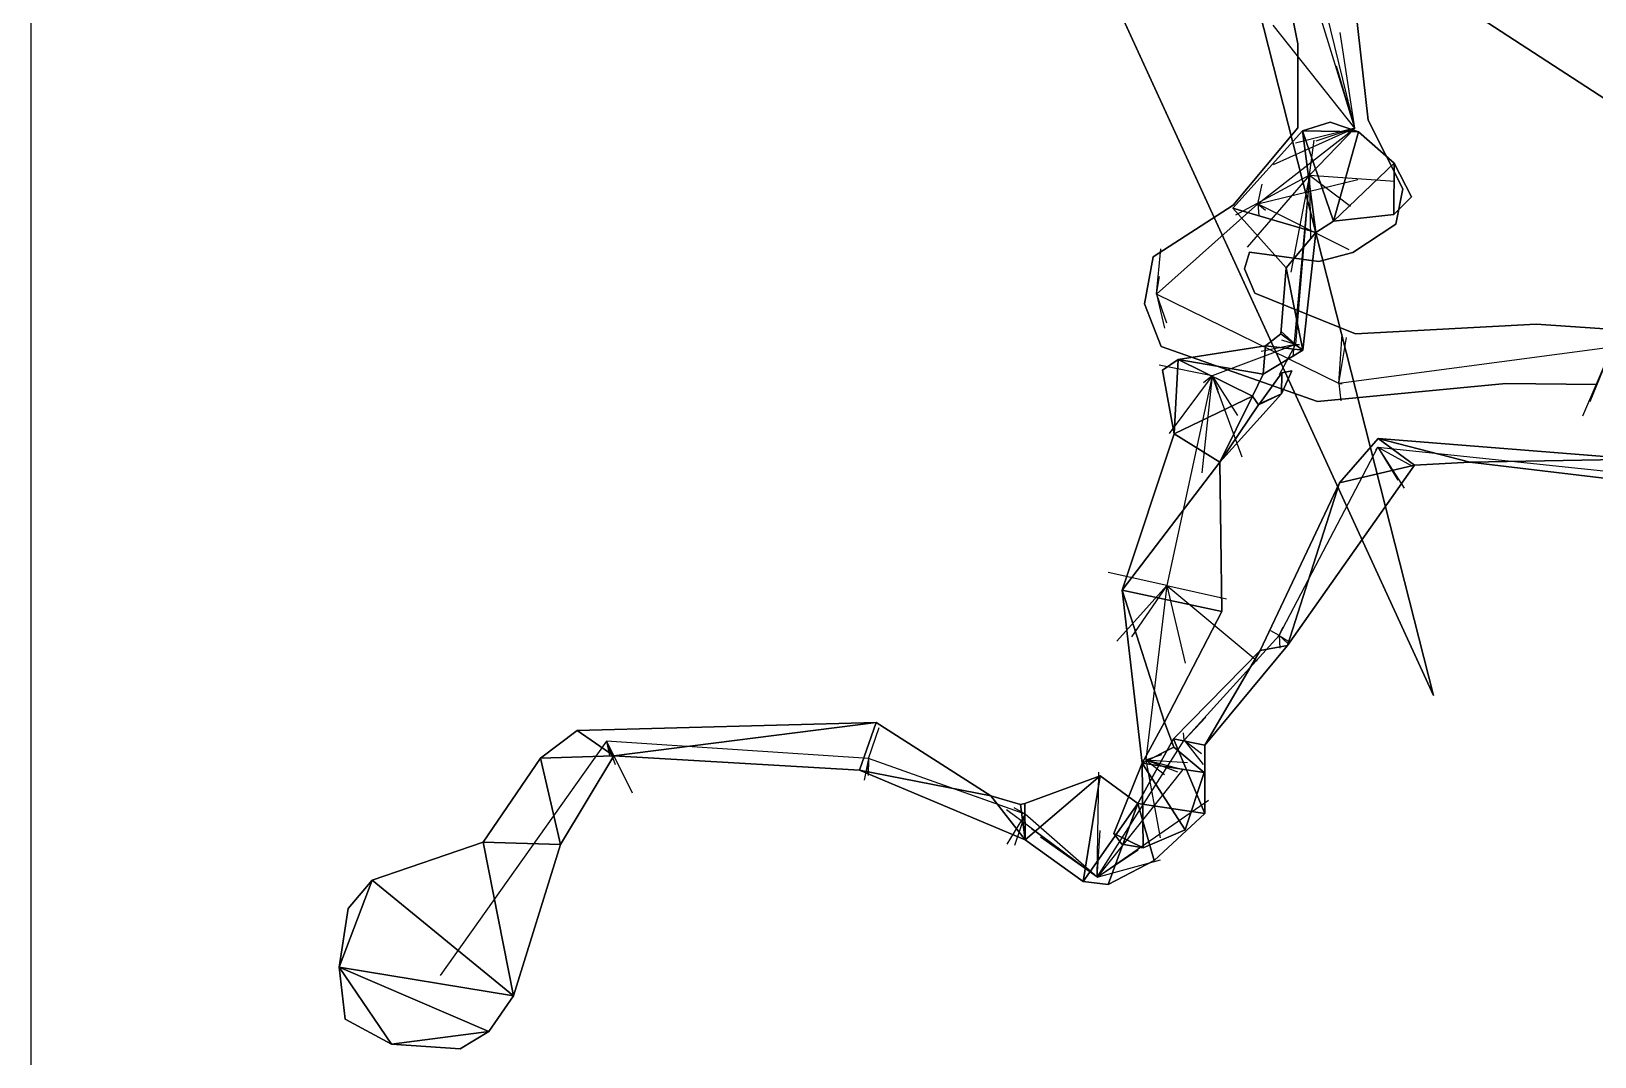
# Model space of a CAD drawing. Extents: x 271818 to 271947, y 5067178 to 5068401.
# Drawn here: x 271818.41 to 271844.48, y 5067235.43 to 5067252.54 of the extents above; entities that cross this region are included whole.
import ezdxf

# ---------------------------------------------------------------- set-up
doc = ezdxf.new("R2010")
doc.units = 0
for name, color, linetype in [('BBOX', 1, 'CONTINUOUS'), ('CENTERLINE', 4, 'CONTINUOUS'), ('WALLS', 7, 'CONTINUOUS')]:
    doc.layers.add(name, color=color, linetype=linetype)

msp = doc.modelspace()

# ---------------------------------------------------------------- linework, layer by layer
at = {"layer": 'BBOX'}
for p, q in [((271818.41, 5067178.317, 752.271), (271818.41, 5068401.154, 752.271)), ((271818.41, 5067178.317, 1036), (271818.41, 5068401.154, 1036))]:
    msp.add_line(p, q, dxfattribs=at)
at = {"layer": 'CENTERLINE'}
for p, q in [((271840.481, 5067250.922, 804.059), (271839.559, 5067253.922, 805.842)), ((271838.866, 5067249.658, 803.431), (271840.481, 5067250.922, 804.059)), ((271840.481, 5067250.922, 804.059), (271839.726, 5067250.135, 798.964)), ((271839.726, 5067250.135, 798.964), (271839.494, 5067247.314, 798.645)), ((271837.175, 5067248.151, 802.692), (271838.866, 5067249.658, 803.431)), ((271840.219, 5067246.659, 801.946), (271837.175, 5067248.151, 802.692)), ((271839.494, 5067247.314, 798.645), (271838.104, 5067246.789, 796.526)), ((271844.777, 5067247.266, 801.899), (271840.219, 5067246.659, 801.946)), ((271838.104, 5067246.789, 796.526), (271837.347, 5067243.293, 794.787)), ((271839.222, 5067242.456, 789.306), (271840.869, 5067245.597, 787.58)), ((271840.869, 5067245.597, 787.58), (271845.343, 5067245.132, 787.193)), ((271837.347, 5067243.293, 794.787), (271836.997, 5067240.385, 792.894)), ((271837.636, 5067240.714, 790.075), (271839.222, 5067242.456, 789.306)), ((271828.004, 5067240.695, 791.13), (271825.228, 5067236.79, 792.157)), ((271832.373, 5067240.404, 791.567), (271828.004, 5067240.695, 791.13)), ((271836.188, 5067238.429, 789.956), (271837.636, 5067240.714, 790.075)), ((271834.987, 5067239.477, 790.793), (271832.373, 5067240.404, 791.567)), ((271837.617, 5067240.225, 793.009), (271836.188, 5067238.429, 789.956)), ((271836.997, 5067240.385, 792.894), (271837.617, 5067240.225, 793.009)), ((271836.188, 5067238.429, 789.956), (271834.987, 5067239.477, 790.793))]:
    msp.add_line(p, q, dxfattribs=at)
at = {"layer": 'SPLAY_SHOTS'}
for p, q in [((271840.481, 5067250.922, 804.059), (271839.524, 5067254.852, 806.912)), ((271840.481, 5067250.922, 804.059), (271839.124, 5067252.635, 804.316)), ((271840.481, 5067250.922, 804.059), (271840.238, 5067252.515, 804.228)), ((271840.481, 5067250.922, 804.059), (271840.177, 5067251.956, 802.386)), ((271840.481, 5067250.922, 804.059), (271839.123, 5067250.31, 798.9)), ((271840.481, 5067250.922, 804.059), (271839.492, 5067250.669, 803.507)), ((271840.481, 5067250.922, 804.059), (271839.831, 5067250.7, 803.996)), ((271839.726, 5067250.135, 798.964), (271839.807, 5067250.718, 803.496)), ((271839.726, 5067250.135, 798.964), (271838.493, 5067249.469, 799.249)), ((271839.726, 5067250.135, 798.964), (271838.69, 5067248.935, 799.086)), ((271839.726, 5067250.135, 798.964), (271839.417, 5067248.515, 798.955)), ((271839.726, 5067250.135, 798.964), (271839.45, 5067247.107, 798.623)), ((271839.726, 5067250.135, 798.964), (271839.743, 5067249.066, 798.938)), ((271839.726, 5067250.135, 798.964), (271840.409, 5067249.617, 799.113)), ((271839.726, 5067250.135, 798.964), (271841.15, 5067250.033, 799.157)), ((271838.866, 5067249.658, 803.431), (271840.531, 5067250.063, 804.1)), ((271838.866, 5067249.658, 803.431), (271838.936, 5067249.988, 803.728)), ((271838.866, 5067249.658, 803.431), (271838.883, 5067249.464, 802.583)), ((271838.866, 5067249.658, 803.431), (271838.991, 5067249.551, 803.763)), ((271838.866, 5067249.658, 803.431), (271840.383, 5067248.897, 803.764)), ((271837.175, 5067248.151, 802.692), (271837.249, 5067248.906, 803.772)), ((271837.175, 5067248.151, 802.692), (271837.226, 5067248.447, 802.701)), ((271837.175, 5067248.151, 802.692), (271837.311, 5067247.586, 802.284)), ((271837.175, 5067248.151, 802.692), (271837.34, 5067247.672, 801.638)), ((271839.494, 5067247.314, 798.645), (271839.25, 5067247.534, 798.613)), ((271839.494, 5067247.314, 798.645), (271838.919, 5067247.192, 798.481)), ((271839.494, 5067247.314, 798.645), (271839.22, 5067246.806, 798.393)), ((271839.494, 5067247.314, 798.645), (271839.266, 5067247.382, 799.586)), ((271839.494, 5067247.314, 798.645), (271839.561, 5067247.31, 797.708)), ((271840.219, 5067246.659, 801.946), (271840.271, 5067247.485, 802.01)), ((271840.219, 5067246.659, 801.946), (271840.343, 5067247.426, 801.627)), ((271844.777, 5067247.266, 801.899), (271844.282, 5067246.118, 801.927)), ((271844.777, 5067247.266, 801.899), (271844.402, 5067246.357, 801.405)), ((271838.104, 5067246.789, 796.526), (271837.221, 5067246.964, 796.799)), ((271838.104, 5067246.789, 796.526), (271837.389, 5067245.827, 796.755)), ((271838.104, 5067246.789, 796.526), (271837.933, 5067245.17, 796.723)), ((271838.104, 5067246.789, 796.526), (271837.96, 5067246.674, 797.702)), ((271838.104, 5067246.789, 796.526), (271838.528, 5067246.127, 796.448)), ((271838.104, 5067246.789, 796.526), (271838.598, 5067245.437, 795.445)), ((271838.104, 5067246.789, 796.526), (271838.206, 5067246.505, 797.594)), ((271838.104, 5067246.789, 796.526), (271838.196, 5067246.554, 798.973)), ((271840.219, 5067246.659, 801.946), (271840.272, 5067246.66, 801.56)), ((271840.219, 5067246.659, 801.946), (271840.25, 5067246.37, 801.946)), ((271840.869, 5067245.597, 787.58), (271840.828, 5067245.552, 786.953)), ((271840.869, 5067245.597, 787.58), (271841.433, 5067245.29, 787.929)), ((271840.869, 5067245.597, 787.58), (271841.306, 5067244.915, 789.109)), ((271840.869, 5067245.597, 787.58), (271841.202, 5067245.051, 787.605)), ((271837.347, 5067243.293, 794.787), (271836.371, 5067243.506, 795.416)), ((271837.347, 5067243.293, 794.787), (271836.513, 5067242.361, 795.177)), ((271837.347, 5067243.293, 794.787), (271836.756, 5067242.438, 793.467)), ((271837.347, 5067243.293, 794.787), (271838.857, 5067242.034, 793.446)), ((271837.347, 5067243.293, 794.787), (271837.651, 5067241.996, 794.93)), ((271837.347, 5067243.293, 794.787), (271838.342, 5067243.07, 794.757)), ((271839.222, 5067242.456, 789.306), (271839.29, 5067242.604, 789.966)), ((271839.222, 5067242.456, 789.306), (271839.081, 5067242.534, 789.873)), ((271839.222, 5067242.456, 789.306), (271839.385, 5067242.36, 789.322)), ((271839.222, 5067242.456, 789.306), (271839.365, 5067242.327, 790)), ((271839.222, 5067242.456, 789.306), (271839.233, 5067242.244, 788.452)), ((271837.636, 5067240.714, 790.075), (271837.998, 5067241.097, 790.19)), ((271832.373, 5067240.404, 791.567), (271832.55, 5067240.922, 791.45)), ((271837.636, 5067240.714, 790.075), (271837.625, 5067240.834, 790.734)), ((271828.004, 5067240.695, 791.13), (271828.057, 5067240.443, 790.533)), ((271828.004, 5067240.695, 791.13), (271828.148, 5067240.304, 791.022)), ((271828.004, 5067240.695, 791.13), (271828.052, 5067240.45, 791.643)), ((271828.004, 5067240.695, 791.13), (271828.432, 5067239.832, 791.596)), ((271836.997, 5067240.385, 792.894), (271837.267, 5067240.475, 791.977)), ((271837.636, 5067240.714, 790.075), (271837.927, 5067240.49, 789.199)), ((271837.636, 5067240.714, 790.075), (271837.952, 5067240.306, 790.004)), ((271832.373, 5067240.404, 791.567), (271832.301, 5067240.043, 791.2)), ((271832.373, 5067240.404, 791.567), (271832.358, 5067240.147, 791.484)), ((271832.373, 5067240.404, 791.567), (271832.366, 5067240.404, 791.007)), ((271832.373, 5067240.404, 791.567), (271832.369, 5067240.122, 789.81)), ((271836.997, 5067240.385, 792.894), (271837.528, 5067240.184, 793.016)), ((271836.997, 5067240.385, 792.894), (271837.236, 5067239.083, 793.024)), ((271836.997, 5067240.385, 792.894), (271837.307, 5067240.14, 792.03)), ((271836.997, 5067240.385, 792.894), (271837.691, 5067240.341, 793.176)), ((271836.188, 5067238.429, 789.956), (271836.213, 5067240.181, 790.58)), ((271834.987, 5067239.477, 790.793), (271834.172, 5067239.768, 790.878)), ((271836.188, 5067238.429, 789.956), (271838.041, 5067239.712, 790.781)), ((271836.188, 5067238.429, 789.956), (271834.672, 5067239.552, 790.784)), ((271834.987, 5067239.477, 790.793), (271834.678, 5067238.978, 790.842)), ((271834.987, 5067239.477, 790.793), (271834.804, 5067239.586, 792.085)), ((271834.987, 5067239.477, 790.793), (271834.807, 5067238.958, 790.784)), ((271834.987, 5067239.477, 790.793), (271834.924, 5067239.333, 790.131)), ((271836.188, 5067238.429, 789.956), (271835.092, 5067239.232, 790.856)), ((271836.188, 5067238.429, 789.956), (271836.235, 5067239.208, 795.057)), ((271836.188, 5067238.429, 789.956), (271835.24, 5067239.093, 790.232)), ((271836.188, 5067238.429, 789.956), (271836.871, 5067238.886, 791.725)), ((271836.188, 5067238.429, 789.956), (271837.24, 5067238.719, 791.234))]:
    msp.add_line(p, q, dxfattribs=at)
at = {"layer": 'WALLS'}
for points in [[(271836.592, 5067252.796, 819.081), (271836.461, 5067262.443, 823.18), (271841.794, 5067241.455, 819.081)], [(271841.794, 5067241.455, 819.081), (271836.461, 5067262.443, 823.18), (271836.461, 5067262.443, 823.18)], [(271841.794, 5067241.455, 819.081), (271836.461, 5067262.443, 823.18), (271841.794, 5067241.455, 819.744)], [(271841.794, 5067241.455, 819.744), (271836.461, 5067262.443, 823.18), (271836.461, 5067262.443, 823.18)], [(271841.794, 5067241.455, 819.744), (271836.461, 5067262.443, 823.18), (271836.592, 5067252.796, 820.681)], [(271832.62, 5067261.456, 819.081), (271836.592, 5067252.796, 819.081), (271841.794, 5067241.455, 819.081)], [(271832.62, 5067261.456, 819.081), (271841.794, 5067241.455, 819.081), (271841.794, 5067241.455, 819.744)], [(271832.62, 5067261.456, 819.081), (271841.794, 5067241.455, 819.744), (271836.592, 5067252.796, 820.681)], [(271850.806, 5067254.671, 804.167), (271859.815, 5067241.556, 804.167), (271842.383, 5067252.883, 804.167)], [(271842.383, 5067252.883, 807.232), (271859.815, 5067241.556, 804.167), (271850.806, 5067254.671, 811.567)], [(271839.275, 5067253.614, 806.636), (271839.275, 5067253.614, 804.888), (271839.531, 5067252.326, 806.032)], [(271839.531, 5067252.326, 806.032), (271839.275, 5067253.614, 804.888), (271839.531, 5067252.326, 803.8)], [(271840.707, 5067251.053, 805.228), (271840.707, 5067251.053, 803.29), (271840.497, 5067252.928, 806.239)], [(271840.497, 5067252.928, 806.239), (271840.707, 5067251.053, 803.29), (271840.497, 5067252.928, 804.412)], [(271842.383, 5067252.883, 804.167), (271859.815, 5067241.556, 804.167), (271859.815, 5067241.556, 804.167)], [(271842.383, 5067252.883, 804.167), (271859.815, 5067241.556, 804.167), (271842.383, 5067252.883, 807.232)], [(271842.383, 5067252.883, 807.232), (271859.815, 5067241.556, 804.167), (271859.815, 5067241.556, 804.167)], [(271839.531, 5067252.326, 806.032), (271839.531, 5067252.326, 803.8), (271839.534, 5067250.925, 805.04)], [(271839.534, 5067250.925, 805.04), (271839.531, 5067252.326, 803.8), (271839.534, 5067250.925, 802.771)], [(271839.534, 5067250.925, 805.04), (271839.534, 5067250.925, 802.771), (271838.453, 5067249.634, 803.874)], [(271838.453, 5067249.634, 803.874), (271839.534, 5067250.925, 802.771), (271838.453, 5067249.634, 802.899)], [(271840.072, 5067251.02, 801.016), (271840.072, 5067251.02, 797.973), (271839.613, 5067250.875, 800.836)], [(271839.613, 5067250.875, 800.836), (271840.072, 5067251.02, 797.973), (271839.613, 5067250.875, 798.086)], [(271840.072, 5067251.02, 797.973), (271839.613, 5067250.875, 798.086), (271840.544, 5067250.858, 797.88)], [(271840.544, 5067250.858, 802.49), (271839.613, 5067250.875, 800.836), (271840.072, 5067251.02, 801.016)], [(271840.544, 5067250.858, 802.49), (271840.544, 5067250.858, 797.88), (271840.072, 5067251.02, 801.016)], [(271840.072, 5067251.02, 801.016), (271840.544, 5067250.858, 797.88), (271840.072, 5067251.02, 797.973)], [(271841.286, 5067249.91, 804.902), (271841.286, 5067249.91, 803.083), (271840.707, 5067251.053, 805.228)], [(271840.707, 5067251.053, 805.228), (271841.286, 5067249.91, 803.083), (271840.707, 5067251.053, 803.29)], [(271839.613, 5067250.875, 800.836), (271839.613, 5067250.875, 798.086), (271838.451, 5067249.583, 799.616)], [(271838.451, 5067249.583, 799.616), (271839.613, 5067250.875, 798.086), (271838.451, 5067249.583, 797.398)], [(271839.613, 5067250.875, 798.086), (271838.451, 5067249.583, 797.398), (271839.832, 5067249.181, 797.817)], [(271839.832, 5067249.181, 799.58), (271838.451, 5067249.583, 799.616), (271839.613, 5067250.875, 800.836)], [(271839.613, 5067250.875, 798.086), (271839.832, 5067249.181, 797.817), (271840.127, 5067249.371, 797.924)], [(271840.127, 5067249.371, 799.631), (271839.832, 5067249.181, 799.58), (271839.613, 5067250.875, 800.836)], [(271839.613, 5067250.875, 798.086), (271840.127, 5067249.371, 797.924), (271840.544, 5067250.858, 797.88)], [(271840.544, 5067250.858, 802.49), (271840.127, 5067249.371, 799.631), (271839.613, 5067250.875, 800.836)], [(271841.141, 5067250.333, 797.624), (271840.544, 5067250.858, 797.88), (271840.127, 5067249.371, 797.924)], [(271840.127, 5067249.371, 799.631), (271840.544, 5067250.858, 802.49), (271841.141, 5067250.333, 799.779)], [(271841.141, 5067250.333, 799.779), (271841.141, 5067250.333, 797.624), (271840.544, 5067250.858, 802.49)], [(271840.544, 5067250.858, 802.49), (271841.141, 5067250.333, 797.624), (271840.544, 5067250.858, 797.88)], [(271841.141, 5067250.333, 797.624), (271840.127, 5067249.371, 797.924), (271841.136, 5067249.48, 797.478)], [(271841.136, 5067249.48, 799.39), (271840.127, 5067249.371, 799.631), (271841.141, 5067250.333, 799.779)], [(271841.141, 5067250.333, 797.624), (271841.136, 5067249.48, 797.478), (271841.428, 5067249.772, 797.38)], [(271841.428, 5067249.772, 799.408), (271841.136, 5067249.48, 799.39), (271841.141, 5067250.333, 799.779)], [(271841.428, 5067249.772, 799.408), (271841.428, 5067249.772, 797.38), (271841.141, 5067250.333, 799.779)], [(271841.141, 5067250.333, 799.779), (271841.428, 5067249.772, 797.38), (271841.141, 5067250.333, 797.624)], [(271841.167, 5067249.317, 804.584), (271841.167, 5067249.317, 802.968), (271841.286, 5067249.91, 804.902)], [(271841.286, 5067249.91, 804.902), (271841.167, 5067249.317, 802.968), (271841.286, 5067249.91, 803.083)], [(271838.453, 5067249.634, 803.874), (271838.453, 5067249.634, 802.899), (271837.118, 5067248.772, 803.771)], [(271837.118, 5067248.772, 803.771), (271838.453, 5067249.634, 802.899), (271837.118, 5067248.772, 802.409)], [(271838.451, 5067249.583, 799.616), (271838.451, 5067249.583, 797.398), (271839.339, 5067248.589, 799.273)], [(271839.339, 5067248.589, 799.273), (271838.451, 5067249.583, 797.398), (271839.339, 5067248.589, 797.424)], [(271838.451, 5067249.583, 797.398), (271839.339, 5067248.589, 797.424), (271839.832, 5067249.181, 797.817)], [(271839.832, 5067249.181, 799.58), (271839.339, 5067248.589, 799.273), (271838.451, 5067249.583, 799.616)], [(271841.136, 5067249.48, 799.39), (271841.136, 5067249.48, 797.478), (271841.428, 5067249.772, 799.408)], [(271841.428, 5067249.772, 799.408), (271841.136, 5067249.48, 797.478), (271841.428, 5067249.772, 797.38)], [(271839.832, 5067249.181, 799.58), (271839.832, 5067249.181, 797.817), (271840.127, 5067249.371, 799.631)], [(271840.127, 5067249.371, 799.631), (271839.832, 5067249.181, 797.817), (271840.127, 5067249.371, 797.924)], [(271840.127, 5067249.371, 799.631), (271840.127, 5067249.371, 797.924), (271841.136, 5067249.48, 799.39)], [(271841.136, 5067249.48, 799.39), (271840.127, 5067249.371, 797.924), (271841.136, 5067249.48, 797.478)], [(271839.339, 5067248.589, 797.424), (271839.616, 5067247.216, 797.916), (271839.832, 5067249.181, 797.817)], [(271839.832, 5067249.181, 799.58), (271839.616, 5067247.216, 798.913), (271839.339, 5067248.589, 799.273)], [(271839.616, 5067247.216, 798.913), (271839.616, 5067247.216, 797.916), (271839.832, 5067249.181, 799.58)], [(271839.832, 5067249.181, 799.58), (271839.616, 5067247.216, 797.916), (271839.832, 5067249.181, 797.817)], [(271840.448, 5067248.845, 804.222), (271840.448, 5067248.845, 803.008), (271841.167, 5067249.317, 804.584)], [(271841.167, 5067249.317, 804.584), (271840.448, 5067248.845, 803.008), (271841.167, 5067249.317, 802.968)], [(271838.642, 5067248.574, 803.892), (271838.642, 5067248.574, 802.746), (271838.725, 5067248.853, 803.926)], [(271838.725, 5067248.853, 803.926), (271838.642, 5067248.574, 802.746), (271838.725, 5067248.853, 802.826)], [(271838.725, 5067248.853, 803.926), (271838.725, 5067248.853, 802.826), (271839.881, 5067248.693, 804.06)], [(271839.881, 5067248.693, 804.06), (271838.725, 5067248.853, 802.826), (271839.881, 5067248.693, 802.881)], [(271839.881, 5067248.693, 804.06), (271839.881, 5067248.693, 802.881), (271840.448, 5067248.845, 804.222)], [(271840.448, 5067248.845, 804.222), (271839.881, 5067248.693, 802.881), (271840.448, 5067248.845, 803.008)], [(271837.118, 5067248.772, 803.771), (271837.118, 5067248.772, 802.409), (271836.978, 5067247.989, 803.113)], [(271836.978, 5067247.989, 803.113), (271837.118, 5067248.772, 802.409), (271836.978, 5067247.989, 802.128)], [(271838.817, 5067248.167, 803.818), (271838.817, 5067248.167, 802.593), (271838.642, 5067248.574, 803.892)], [(271838.642, 5067248.574, 803.892), (271838.817, 5067248.167, 802.593), (271838.642, 5067248.574, 802.746)], [(271839.339, 5067248.589, 799.273), (271839.339, 5067248.589, 797.424), (271839.249, 5067247.49, 798.891)], [(271839.249, 5067247.49, 798.891), (271839.339, 5067248.589, 797.424), (271839.249, 5067247.49, 797.994)], [(271839.339, 5067248.589, 797.424), (271839.249, 5067247.49, 797.994), (271839.616, 5067247.216, 797.916)], [(271839.616, 5067247.216, 798.913), (271839.249, 5067247.49, 798.891), (271839.339, 5067248.589, 799.273)], [(271840.492, 5067247.488, 802.98), (271840.492, 5067247.488, 801.608), (271838.817, 5067248.167, 803.818)], [(271838.817, 5067248.167, 803.818), (271840.492, 5067247.488, 801.608), (271838.817, 5067248.167, 802.593)], [(271836.978, 5067247.989, 803.113), (271836.978, 5067247.989, 802.128), (271837.253, 5067247.277, 803.459)], [(271837.253, 5067247.277, 803.459), (271836.978, 5067247.989, 802.128), (271837.253, 5067247.277, 802.26)], [(271843.507, 5067247.649, 803.172), (271843.507, 5067247.649, 801.821), (271840.492, 5067247.488, 802.98)], [(271840.492, 5067247.488, 802.98), (271843.507, 5067247.649, 801.821), (271840.492, 5067247.488, 801.608)], [(271844.896, 5067247.558, 802.742), (271844.896, 5067247.558, 801.32), (271843.507, 5067247.649, 803.172)], [(271843.507, 5067247.649, 803.172), (271844.896, 5067247.558, 801.32), (271843.507, 5067247.649, 801.821)], [(271837.253, 5067247.277, 803.459), (271837.253, 5067247.277, 802.26), (271839.861, 5067246.361, 802.788)], [(271839.861, 5067246.361, 802.788), (271837.253, 5067247.277, 802.26), (271839.861, 5067246.361, 801.479)], [(271838.994, 5067247.29, 798.555), (271838.994, 5067247.29, 797.597), (271837.537, 5067247.06, 797.208)], [(271837.537, 5067247.06, 797.208), (271838.994, 5067247.29, 797.597), (271837.537, 5067247.06, 795.965)], [(271837.537, 5067247.06, 795.965), (271838.955, 5067246.817, 797.012), (271838.994, 5067247.29, 797.597)], [(271838.994, 5067247.29, 798.555), (271838.955, 5067246.817, 797.958), (271837.537, 5067247.06, 797.208)], [(271838.994, 5067247.29, 797.597), (271838.955, 5067246.817, 797.012), (271839.616, 5067247.216, 797.916)], [(271839.616, 5067247.216, 798.913), (271838.955, 5067246.817, 797.958), (271838.994, 5067247.29, 798.555)], [(271839.249, 5067247.49, 798.891), (271839.249, 5067247.49, 797.994), (271838.994, 5067247.29, 798.555)], [(271838.994, 5067247.29, 798.555), (271839.249, 5067247.49, 797.994), (271838.994, 5067247.29, 797.597)], [(271839.249, 5067247.49, 797.994), (271838.994, 5067247.29, 797.597), (271839.616, 5067247.216, 797.916)], [(271839.616, 5067247.216, 798.913), (271838.994, 5067247.29, 798.555), (271839.249, 5067247.49, 798.891)], [(271837.537, 5067247.06, 797.208), (271837.537, 5067247.06, 795.965), (271837.273, 5067246.882, 797.218)], [(271837.273, 5067246.882, 797.218), (271837.537, 5067247.06, 795.965), (271837.273, 5067246.882, 795.892)], [(271837.537, 5067247.06, 795.965), (271837.273, 5067246.882, 795.892), (271837.471, 5067245.821, 795.558)], [(271837.471, 5067245.821, 797.053), (271837.273, 5067246.882, 797.218), (271837.537, 5067247.06, 797.208)], [(271838.779, 5067246.447, 796.282), (271837.537, 5067247.06, 795.965), (271837.471, 5067245.821, 795.558)], [(271837.471, 5067245.821, 797.053), (271837.537, 5067247.06, 797.208), (271838.779, 5067246.447, 797.409)], [(271837.537, 5067247.06, 795.965), (271838.779, 5067246.447, 796.282), (271838.955, 5067246.817, 797.012)], [(271838.955, 5067246.817, 797.958), (271838.779, 5067246.447, 797.409), (271837.537, 5067247.06, 797.208)], [(271838.955, 5067246.817, 797.958), (271838.955, 5067246.817, 797.012), (271839.616, 5067247.216, 798.913)], [(271839.616, 5067247.216, 798.913), (271838.955, 5067246.817, 797.012), (271839.616, 5067247.216, 797.916)], [(271837.273, 5067246.882, 797.218), (271837.273, 5067246.882, 795.892), (271837.471, 5067245.821, 797.053)], [(271837.471, 5067245.821, 797.053), (271837.273, 5067246.882, 795.892), (271837.471, 5067245.821, 795.558)], [(271838.779, 5067246.447, 797.409), (271838.779, 5067246.447, 796.282), (271838.955, 5067246.817, 797.958)], [(271838.955, 5067246.817, 797.958), (271838.779, 5067246.447, 796.282), (271838.955, 5067246.817, 797.012)], [(271839.268, 5067246.839, 798.662), (271839.268, 5067246.839, 797.615), (271838.893, 5067246.323, 797.467)], [(271838.893, 5067246.323, 797.467), (271839.268, 5067246.839, 797.615), (271838.893, 5067246.323, 796.264)], [(271839.258, 5067246.486, 796.825), (271839.268, 5067246.839, 797.615), (271838.893, 5067246.323, 796.264)], [(271838.893, 5067246.323, 797.467), (271839.268, 5067246.839, 798.662), (271839.258, 5067246.486, 797.994)], [(271839.258, 5067246.486, 797.994), (271839.258, 5067246.486, 796.825), (271839.432, 5067246.873, 798.639)], [(271839.432, 5067246.873, 798.639), (271839.258, 5067246.486, 796.825), (271839.432, 5067246.873, 797.629)], [(271839.432, 5067246.873, 797.629), (271839.268, 5067246.839, 797.615), (271839.258, 5067246.486, 796.825)], [(271839.258, 5067246.486, 797.994), (271839.268, 5067246.839, 798.662), (271839.432, 5067246.873, 798.639)], [(271839.432, 5067246.873, 798.639), (271839.432, 5067246.873, 797.629), (271839.268, 5067246.839, 798.662)], [(271839.268, 5067246.839, 798.662), (271839.432, 5067246.873, 797.629), (271839.268, 5067246.839, 797.615)], [(271838.232, 5067245.349, 796.698), (271838.232, 5067245.349, 795.433), (271839.258, 5067246.486, 797.994)], [(271839.258, 5067246.486, 797.994), (271838.232, 5067245.349, 795.433), (271839.258, 5067246.486, 796.825)], [(271838.875, 5067246.307, 796.231), (271838.232, 5067245.349, 795.433), (271839.258, 5067246.486, 796.825)], [(271839.258, 5067246.486, 797.994), (271838.232, 5067245.349, 796.698), (271838.875, 5067246.307, 797.441)], [(271838.893, 5067246.323, 796.264), (271838.875, 5067246.307, 796.231), (271839.258, 5067246.486, 796.825)], [(271839.258, 5067246.486, 797.994), (271838.875, 5067246.307, 797.441), (271838.893, 5067246.323, 797.467)], [(271839.861, 5067246.361, 802.788), (271839.861, 5067246.361, 801.479), (271843.001, 5067246.659, 803.327)], [(271843.001, 5067246.659, 803.327), (271839.861, 5067246.361, 801.479), (271843.001, 5067246.659, 801.662)], [(271843.001, 5067246.659, 803.327), (271843.001, 5067246.659, 801.662), (271844.507, 5067246.643, 802.69)], [(271844.507, 5067246.643, 802.69), (271843.001, 5067246.659, 801.662), (271844.507, 5067246.643, 801.264)], [(271837.471, 5067245.821, 795.558), (271838.232, 5067245.349, 795.433), (271838.779, 5067246.447, 796.282)], [(271838.779, 5067246.447, 797.409), (271838.232, 5067245.349, 796.698), (271837.471, 5067245.821, 797.053)], [(271838.779, 5067246.447, 796.282), (271838.232, 5067245.349, 795.433), (271838.875, 5067246.307, 796.231)], [(271838.875, 5067246.307, 797.441), (271838.232, 5067245.349, 796.698), (271838.779, 5067246.447, 797.409)], [(271838.875, 5067246.307, 797.441), (271838.875, 5067246.307, 796.231), (271838.779, 5067246.447, 797.409)], [(271838.779, 5067246.447, 797.409), (271838.875, 5067246.307, 796.231), (271838.779, 5067246.447, 796.282)], [(271838.893, 5067246.323, 797.467), (271838.893, 5067246.323, 796.264), (271838.875, 5067246.307, 797.441)], [(271838.875, 5067246.307, 797.441), (271838.893, 5067246.323, 796.264), (271838.875, 5067246.307, 796.231)], [(271837.471, 5067245.821, 797.053), (271837.471, 5067245.821, 795.558), (271836.602, 5067243.215, 795.387)], [(271836.602, 5067243.215, 795.387), (271837.471, 5067245.821, 795.558), (271836.602, 5067243.215, 793.876)], [(271837.471, 5067245.821, 795.558), (271836.602, 5067243.215, 793.876), (271838.232, 5067245.349, 795.433)], [(271838.232, 5067245.349, 796.698), (271836.602, 5067243.215, 795.387), (271837.471, 5067245.821, 797.053)], [(271840.871, 5067245.745, 788.308), (271840.871, 5067245.745, 786.962), (271840.229, 5067245.003, 788.509)], [(271840.229, 5067245.003, 788.509), (271840.871, 5067245.745, 786.962), (271840.229, 5067245.003, 787.064)], [(271840.871, 5067245.745, 786.962), (271840.229, 5067245.003, 787.064), (271841.477, 5067245.297, 786.949)], [(271841.477, 5067245.297, 788.487), (271840.229, 5067245.003, 788.509), (271840.871, 5067245.745, 788.308)], [(271845.205, 5067245.4, 787.588), (271845.205, 5067245.4, 786.533), (271840.871, 5067245.745, 788.308)], [(271840.871, 5067245.745, 788.308), (271845.205, 5067245.4, 786.533), (271840.871, 5067245.745, 786.962)], [(271840.871, 5067245.745, 786.962), (271841.477, 5067245.297, 786.949), (271842.401, 5067245.348, 786.758)], [(271842.401, 5067245.348, 787.971), (271841.477, 5067245.297, 788.487), (271840.871, 5067245.745, 788.308)], [(271840.871, 5067245.745, 786.962), (271842.401, 5067245.348, 786.758), (271845.205, 5067245.4, 786.533)], [(271845.205, 5067245.4, 787.588), (271842.401, 5067245.348, 787.971), (271840.871, 5067245.745, 788.308)], [(271838.232, 5067245.349, 795.433), (271836.602, 5067243.215, 793.876), (271838.267, 5067242.86, 793.771)], [(271838.267, 5067242.86, 795.02), (271836.602, 5067243.215, 795.387), (271838.232, 5067245.349, 796.698)], [(271838.267, 5067242.86, 795.02), (271838.267, 5067242.86, 793.771), (271838.232, 5067245.349, 796.698)], [(271838.232, 5067245.349, 796.698), (271838.267, 5067242.86, 793.771), (271838.232, 5067245.349, 795.433)], [(271839.363, 5067242.293, 789.78), (271839.363, 5067242.293, 788.775), (271841.477, 5067245.297, 788.487)], [(271841.477, 5067245.297, 788.487), (271839.363, 5067242.293, 788.775), (271841.477, 5067245.297, 786.949)], [(271839.363, 5067242.293, 788.775), (271841.477, 5067245.297, 786.949), (271840.229, 5067245.003, 787.064)], [(271840.229, 5067245.003, 788.509), (271841.477, 5067245.297, 788.487), (271839.363, 5067242.293, 789.78)], [(271841.477, 5067245.297, 788.487), (271841.477, 5067245.297, 786.949), (271842.401, 5067245.348, 787.971)], [(271842.401, 5067245.348, 787.971), (271841.477, 5067245.297, 786.949), (271842.401, 5067245.348, 786.758)], [(271845.205, 5067245.4, 786.533), (271842.401, 5067245.348, 786.758), (271845.292, 5067245.005, 786.561)], [(271845.292, 5067245.005, 787.523), (271842.401, 5067245.348, 787.971), (271845.205, 5067245.4, 787.588)], [(271842.401, 5067245.348, 787.971), (271842.401, 5067245.348, 786.758), (271845.292, 5067245.005, 787.523)], [(271845.292, 5067245.005, 787.523), (271842.401, 5067245.348, 786.758), (271845.292, 5067245.005, 786.561)], [(271840.229, 5067245.003, 788.509), (271840.229, 5067245.003, 787.064), (271838.907, 5067242.209, 789.705)], [(271838.907, 5067242.209, 789.705), (271840.229, 5067245.003, 787.064), (271838.907, 5067242.209, 788.76)], [(271838.907, 5067242.209, 788.76), (271839.363, 5067242.293, 788.775), (271840.229, 5067245.003, 787.064)], [(271840.229, 5067245.003, 788.509), (271839.363, 5067242.293, 789.78), (271838.907, 5067242.209, 789.705)], [(271836.602, 5067243.215, 795.387), (271836.602, 5067243.215, 793.876), (271836.937, 5067240.329, 793.192)], [(271836.937, 5067240.329, 793.192), (271836.602, 5067243.215, 793.876), (271836.937, 5067240.329, 792.242)], [(271836.602, 5067243.215, 793.876), (271836.937, 5067240.329, 792.242), (271837.307, 5067241.013, 792.304)], [(271837.307, 5067241.013, 793.419), (271836.937, 5067240.329, 793.192), (271836.602, 5067243.215, 795.387)], [(271836.602, 5067243.215, 793.876), (271837.307, 5067241.013, 792.304), (271838.267, 5067242.86, 793.771)], [(271838.267, 5067242.86, 795.02), (271837.307, 5067241.013, 793.419), (271836.602, 5067243.215, 795.387)], [(271837.307, 5067241.013, 793.419), (271837.307, 5067241.013, 792.304), (271838.267, 5067242.86, 795.02)], [(271838.267, 5067242.86, 795.02), (271837.307, 5067241.013, 792.304), (271838.267, 5067242.86, 793.771)], [(271837.981, 5067240.631, 790.329), (271837.981, 5067240.631, 789.322), (271839.363, 5067242.293, 789.78)], [(271839.363, 5067242.293, 789.78), (271837.981, 5067240.631, 789.322), (271839.363, 5067242.293, 788.775)], [(271838.907, 5067242.209, 788.76), (271837.981, 5067240.631, 789.322), (271839.363, 5067242.293, 788.775)], [(271839.363, 5067242.293, 789.78), (271837.981, 5067240.631, 790.329), (271838.907, 5067242.209, 789.705)], [(271838.907, 5067242.209, 789.705), (271838.907, 5067242.209, 788.76), (271837.457, 5067240.735, 790.371)], [(271837.457, 5067240.735, 790.371), (271838.907, 5067242.209, 788.76), (271837.457, 5067240.735, 789.517)], [(271837.457, 5067240.735, 789.517), (271837.981, 5067240.631, 789.322), (271838.907, 5067242.209, 788.76)], [(271838.907, 5067242.209, 789.705), (271837.981, 5067240.631, 790.329), (271837.457, 5067240.735, 790.371)], [(271832.498, 5067241.005, 788.726), (271832.498, 5067241.005, 787.598), (271827.513, 5067240.876, 788.004)], [(271827.513, 5067240.876, 788.004), (271832.498, 5067241.005, 787.598), (271827.513, 5067240.876, 786.73)], [(271827.513, 5067240.876, 786.73), (271828.123, 5067240.453, 786.813), (271832.498, 5067241.005, 787.598)], [(271832.498, 5067241.005, 788.726), (271828.123, 5067240.453, 788.071), (271827.513, 5067240.876, 788.004)], [(271828.123, 5067240.453, 786.813), (271832.222, 5067240.212, 787.567), (271832.498, 5067241.005, 787.598)], [(271832.498, 5067241.005, 788.726), (271832.222, 5067240.212, 788.679), (271828.123, 5067240.453, 788.071)], [(271832.498, 5067241.005, 787.598), (271832.222, 5067240.212, 787.567), (271834.412, 5067239.783, 788.29)], [(271834.412, 5067239.783, 789.209), (271832.222, 5067240.212, 788.679), (271832.498, 5067241.005, 788.726)], [(271834.412, 5067239.783, 789.209), (271834.412, 5067239.783, 788.29), (271832.498, 5067241.005, 788.726)], [(271832.498, 5067241.005, 788.726), (271834.412, 5067239.783, 788.29), (271832.498, 5067241.005, 787.598)], [(271837.307, 5067241.013, 792.304), (271836.937, 5067240.329, 792.242), (271837.463, 5067240.596, 791.389)], [(271837.463, 5067240.596, 793.518), (271836.937, 5067240.329, 793.192), (271837.307, 5067241.013, 793.419)], [(271837.463, 5067240.596, 793.518), (271837.463, 5067240.596, 791.389), (271837.307, 5067241.013, 793.419)], [(271837.307, 5067241.013, 793.419), (271837.463, 5067240.596, 791.389), (271837.307, 5067241.013, 792.304)], [(271827.513, 5067240.876, 788.004), (271827.513, 5067240.876, 786.73), (271826.902, 5067240.413, 787.949)], [(271826.902, 5067240.413, 787.949), (271827.513, 5067240.876, 786.73), (271826.902, 5067240.413, 786.667)], [(271827.513, 5067240.876, 786.73), (271826.902, 5067240.413, 786.667), (271828.123, 5067240.453, 786.813)], [(271828.123, 5067240.453, 788.071), (271826.902, 5067240.413, 787.949), (271827.513, 5067240.876, 788.004)], [(271837.457, 5067240.735, 790.371), (271837.457, 5067240.735, 789.517), (271836.865, 5067239.658, 790.291)], [(271836.865, 5067239.658, 790.291), (271837.457, 5067240.735, 789.517), (271836.865, 5067239.658, 789.138)], [(271837.983, 5067239.491, 789.065), (271837.457, 5067240.735, 789.517), (271836.865, 5067239.658, 789.138)], [(271836.865, 5067239.658, 790.291), (271837.457, 5067240.735, 790.371), (271837.983, 5067239.491, 789.954)], [(271837.981, 5067240.631, 789.322), (271837.457, 5067240.735, 789.517), (271837.983, 5067239.491, 789.065)], [(271837.983, 5067239.491, 789.954), (271837.457, 5067240.735, 790.371), (271837.981, 5067240.631, 790.329)], [(271837.463, 5067240.596, 791.389), (271836.937, 5067240.329, 792.242), (271837.97, 5067240.174, 791.783)], [(271837.97, 5067240.174, 793.661), (271836.937, 5067240.329, 793.192), (271837.463, 5067240.596, 793.518)], [(271837.97, 5067240.174, 793.661), (271837.97, 5067240.174, 791.783), (271837.463, 5067240.596, 793.518)], [(271837.463, 5067240.596, 793.518), (271837.97, 5067240.174, 791.783), (271837.463, 5067240.596, 791.389)], [(271837.983, 5067239.491, 789.954), (271837.983, 5067239.491, 789.065), (271837.981, 5067240.631, 790.329)], [(271837.981, 5067240.631, 790.329), (271837.983, 5067239.491, 789.065), (271837.981, 5067240.631, 789.322)], [(271826.902, 5067240.413, 787.949), (271826.902, 5067240.413, 786.667), (271825.947, 5067239.011, 787.862)], [(271825.947, 5067239.011, 787.862), (271826.902, 5067240.413, 786.667), (271825.947, 5067239.011, 786.57)], [(271826.902, 5067240.413, 786.667), (271825.947, 5067239.011, 786.57), (271827.234, 5067238.97, 786.707)], [(271827.234, 5067238.97, 787.975), (271825.947, 5067239.011, 787.862), (271826.902, 5067240.413, 787.949)], [(271828.123, 5067240.453, 786.813), (271826.902, 5067240.413, 786.667), (271827.234, 5067238.97, 786.707)], [(271827.234, 5067238.97, 787.975), (271826.902, 5067240.413, 787.949), (271828.123, 5067240.453, 788.071)], [(271827.234, 5067238.97, 787.975), (271827.234, 5067238.97, 786.707), (271828.123, 5067240.453, 788.071)], [(271828.123, 5067240.453, 788.071), (271827.234, 5067238.97, 786.707), (271828.123, 5067240.453, 786.813)], [(271828.123, 5067240.453, 788.071), (271828.123, 5067240.453, 786.813), (271832.222, 5067240.212, 788.679)], [(271832.222, 5067240.212, 788.679), (271828.123, 5067240.453, 786.813), (271832.222, 5067240.212, 787.567)], [(271832.222, 5067240.212, 788.679), (271832.222, 5067240.212, 787.567), (271834.983, 5067239.052, 789.462)], [(271834.983, 5067239.052, 789.462), (271832.222, 5067240.212, 787.567), (271834.983, 5067239.052, 788.376)], [(271834.412, 5067239.783, 788.29), (271832.222, 5067240.212, 787.567), (271834.983, 5067239.052, 788.376)], [(271834.983, 5067239.052, 789.462), (271832.222, 5067240.212, 788.679), (271834.412, 5067239.783, 789.209)], [(271836.937, 5067240.329, 793.192), (271836.937, 5067240.329, 792.242), (271836.465, 5067239.158, 791.832)], [(271836.465, 5067239.158, 791.832), (271836.937, 5067240.329, 792.242), (271836.465, 5067239.158, 790.483)], [(271836.937, 5067240.329, 792.242), (271836.465, 5067239.158, 790.483), (271836.951, 5067238.919, 790.119)], [(271836.951, 5067238.919, 792.05), (271836.465, 5067239.158, 791.832), (271836.937, 5067240.329, 793.192)], [(271836.937, 5067240.329, 792.242), (271836.951, 5067238.919, 790.119), (271837.656, 5067239.218, 790.891)], [(271837.656, 5067239.218, 793.056), (271836.951, 5067238.919, 792.05), (271836.937, 5067240.329, 793.192)], [(271836.937, 5067240.329, 792.242), (271837.656, 5067239.218, 790.891), (271837.97, 5067240.174, 791.783)], [(271837.97, 5067240.174, 793.661), (271837.656, 5067239.218, 793.056), (271836.937, 5067240.329, 793.192)], [(271836.237, 5067240.118, 789.905), (271836.237, 5067240.118, 789.039), (271834.98, 5067239.656, 789.44)], [(271834.98, 5067239.656, 789.44), (271836.237, 5067240.118, 789.039), (271834.98, 5067239.656, 788.473)], [(271836.237, 5067240.118, 789.039), (271834.98, 5067239.656, 788.473), (271834.983, 5067239.052, 788.376)], [(271834.983, 5067239.052, 789.462), (271834.98, 5067239.656, 789.44), (271836.237, 5067240.118, 789.905)], [(271836.237, 5067240.118, 789.039), (271834.983, 5067239.052, 788.376), (271835.953, 5067238.356, 788.443)], [(271835.953, 5067238.356, 790.028), (271834.983, 5067239.052, 789.462), (271836.237, 5067240.118, 789.905)], [(271835.953, 5067238.356, 788.443), (271836.865, 5067239.658, 789.138), (271836.237, 5067240.118, 789.039)], [(271836.237, 5067240.118, 789.905), (271836.865, 5067239.658, 790.291), (271835.953, 5067238.356, 790.028)], [(271836.865, 5067239.658, 790.291), (271836.865, 5067239.658, 789.138), (271836.237, 5067240.118, 789.905)], [(271836.237, 5067240.118, 789.905), (271836.865, 5067239.658, 789.138), (271836.237, 5067240.118, 789.039)], [(271837.656, 5067239.218, 793.056), (271837.656, 5067239.218, 790.891), (271837.97, 5067240.174, 793.661)], [(271837.97, 5067240.174, 793.661), (271837.656, 5067239.218, 790.891), (271837.97, 5067240.174, 791.783)], [(271834.909, 5067239.638, 789.411), (271834.909, 5067239.638, 788.446), (271834.412, 5067239.783, 789.209)], [(271834.412, 5067239.783, 789.209), (271834.909, 5067239.638, 788.446), (271834.412, 5067239.783, 788.29)], [(271834.909, 5067239.638, 788.446), (271834.412, 5067239.783, 788.29), (271834.983, 5067239.052, 788.376)], [(271834.983, 5067239.052, 789.462), (271834.412, 5067239.783, 789.209), (271834.909, 5067239.638, 789.411)], [(271834.98, 5067239.656, 789.44), (271834.98, 5067239.656, 788.473), (271834.909, 5067239.638, 789.411)], [(271834.909, 5067239.638, 789.411), (271834.98, 5067239.656, 788.473), (271834.909, 5067239.638, 788.446)], [(271834.98, 5067239.656, 788.473), (271834.909, 5067239.638, 788.446), (271834.983, 5067239.052, 788.376)], [(271834.983, 5067239.052, 789.462), (271834.909, 5067239.638, 789.411), (271834.98, 5067239.656, 789.44)], [(271835.953, 5067238.356, 788.443), (271836.37, 5067238.303, 788.499), (271836.865, 5067239.658, 789.138)], [(271836.865, 5067239.658, 790.291), (271836.37, 5067238.303, 790.12), (271835.953, 5067238.356, 790.028)], [(271836.865, 5067239.658, 789.138), (271836.37, 5067238.303, 788.499), (271837.139, 5067238.703, 788.757)], [(271837.139, 5067238.703, 789.945), (271836.37, 5067238.303, 790.12), (271836.865, 5067239.658, 790.291)], [(271836.865, 5067239.658, 789.138), (271837.139, 5067238.703, 788.757), (271837.983, 5067239.491, 789.065)], [(271837.983, 5067239.491, 789.954), (271837.139, 5067238.703, 789.945), (271836.865, 5067239.658, 790.291)], [(271837.139, 5067238.703, 789.945), (271837.139, 5067238.703, 788.757), (271837.983, 5067239.491, 789.954)], [(271837.983, 5067239.491, 789.954), (271837.139, 5067238.703, 788.757), (271837.983, 5067239.491, 789.065)], [(271836.465, 5067239.158, 791.832), (271836.465, 5067239.158, 790.483), (271836.595, 5067238.975, 791.647)], [(271836.595, 5067238.975, 791.647), (271836.465, 5067239.158, 790.483), (271836.595, 5067238.975, 790.182)], [(271836.951, 5067238.919, 790.119), (271836.465, 5067239.158, 790.483), (271836.595, 5067238.975, 790.182)], [(271836.595, 5067238.975, 791.647), (271836.465, 5067239.158, 791.832), (271836.951, 5067238.919, 792.05)], [(271836.951, 5067238.919, 792.05), (271836.951, 5067238.919, 790.119), (271837.656, 5067239.218, 793.056)], [(271837.656, 5067239.218, 793.056), (271836.951, 5067238.919, 790.119), (271837.656, 5067239.218, 790.891)], [(271825.947, 5067239.011, 787.862), (271825.947, 5067239.011, 786.57), (271824.094, 5067238.379, 787.719)], [(271824.094, 5067238.379, 787.719), (271825.947, 5067239.011, 786.57), (271824.094, 5067238.379, 786.403)], [(271825.947, 5067239.011, 786.57), (271824.094, 5067238.379, 786.403), (271826.454, 5067236.449, 786.568)], [(271826.454, 5067236.449, 787.85), (271824.094, 5067238.379, 787.719), (271825.947, 5067239.011, 787.862)], [(271827.234, 5067238.97, 786.707), (271825.947, 5067239.011, 786.57), (271826.454, 5067236.449, 786.568)], [(271826.454, 5067236.449, 787.85), (271825.947, 5067239.011, 787.862), (271827.234, 5067238.97, 787.975)], [(271826.454, 5067236.449, 787.85), (271826.454, 5067236.449, 786.568), (271827.234, 5067238.97, 787.975)], [(271827.234, 5067238.97, 787.975), (271826.454, 5067236.449, 786.568), (271827.234, 5067238.97, 786.707)], [(271834.983, 5067239.052, 789.462), (271834.983, 5067239.052, 788.376), (271835.953, 5067238.356, 790.028)], [(271835.953, 5067238.356, 790.028), (271834.983, 5067239.052, 788.376), (271835.953, 5067238.356, 788.443)], [(271836.595, 5067238.975, 791.647), (271836.595, 5067238.975, 790.182), (271836.951, 5067238.919, 792.05)], [(271836.951, 5067238.919, 792.05), (271836.595, 5067238.975, 790.182), (271836.951, 5067238.919, 790.119)], [(271836.37, 5067238.303, 790.12), (271836.37, 5067238.303, 788.499), (271837.139, 5067238.703, 789.945)], [(271837.139, 5067238.703, 789.945), (271836.37, 5067238.303, 788.499), (271837.139, 5067238.703, 788.757)], [(271824.094, 5067238.379, 786.403), (271823.695, 5067237.905, 786.368), (271823.547, 5067236.927, 786.344)], [(271823.547, 5067236.927, 787.666), (271823.695, 5067237.905, 787.688), (271824.094, 5067238.379, 787.719)], [(271826.454, 5067236.449, 786.568), (271824.094, 5067238.379, 786.403), (271823.547, 5067236.927, 786.344)], [(271823.547, 5067236.927, 787.666), (271824.094, 5067238.379, 787.719), (271826.454, 5067236.449, 787.85)], [(271824.094, 5067238.379, 787.719), (271824.094, 5067238.379, 786.403), (271823.695, 5067237.905, 787.688)], [(271823.695, 5067237.905, 787.688), (271824.094, 5067238.379, 786.403), (271823.695, 5067237.905, 786.368)], [(271835.953, 5067238.356, 790.028), (271835.953, 5067238.356, 788.443), (271836.37, 5067238.303, 790.12)], [(271836.37, 5067238.303, 790.12), (271835.953, 5067238.356, 788.443), (271836.37, 5067238.303, 788.499)], [(271823.695, 5067237.905, 787.688), (271823.695, 5067237.905, 786.368), (271823.547, 5067236.927, 787.666)], [(271823.547, 5067236.927, 787.666), (271823.695, 5067237.905, 786.368), (271823.547, 5067236.927, 786.344)], [(271823.547, 5067236.927, 787.666), (271823.547, 5067236.927, 786.344), (271823.645, 5067236.057, 787.655)], [(271823.645, 5067236.057, 787.655), (271823.547, 5067236.927, 786.344), (271823.645, 5067236.057, 786.334)], [(271826.454, 5067236.449, 786.568), (271823.547, 5067236.927, 786.344), (271826.042, 5067235.855, 786.511)], [(271826.042, 5067235.855, 787.802), (271823.547, 5067236.927, 787.666), (271826.454, 5067236.449, 787.85)], [(271824.415, 5067235.642, 786.377), (271826.042, 5067235.855, 786.511), (271823.547, 5067236.927, 786.344)], [(271823.547, 5067236.927, 787.666), (271826.042, 5067235.855, 787.802), (271824.415, 5067235.642, 787.691)], [(271824.415, 5067235.642, 786.377), (271823.547, 5067236.927, 786.344), (271823.645, 5067236.057, 786.334)], [(271823.645, 5067236.057, 787.655), (271823.547, 5067236.927, 787.666), (271824.415, 5067235.642, 787.691)], [(271826.042, 5067235.855, 787.802), (271826.042, 5067235.855, 786.511), (271826.454, 5067236.449, 787.85)], [(271826.454, 5067236.449, 787.85), (271826.042, 5067235.855, 786.511), (271826.454, 5067236.449, 786.568)], [(271823.645, 5067236.057, 787.655), (271823.645, 5067236.057, 786.334), (271824.415, 5067235.642, 787.691)], [(271824.415, 5067235.642, 787.691), (271823.645, 5067236.057, 786.334), (271824.415, 5067235.642, 786.377)], [(271825.562, 5067235.563, 786.461), (271826.042, 5067235.855, 786.511), (271824.415, 5067235.642, 786.377)], [(271824.415, 5067235.642, 787.691), (271826.042, 5067235.855, 787.802), (271825.562, 5067235.563, 787.76)], [(271825.562, 5067235.563, 787.76), (271825.562, 5067235.563, 786.461), (271826.042, 5067235.855, 787.802)], [(271826.042, 5067235.855, 787.802), (271825.562, 5067235.563, 786.461), (271826.042, 5067235.855, 786.511)], [(271824.415, 5067235.642, 787.691), (271824.415, 5067235.642, 786.377), (271825.562, 5067235.563, 787.76)], [(271825.562, 5067235.563, 787.76), (271824.415, 5067235.642, 786.377), (271825.562, 5067235.563, 786.461)]]:
    msp.add_3dface(points, dxfattribs=at)

doc.saveas('drawing.dxf')
